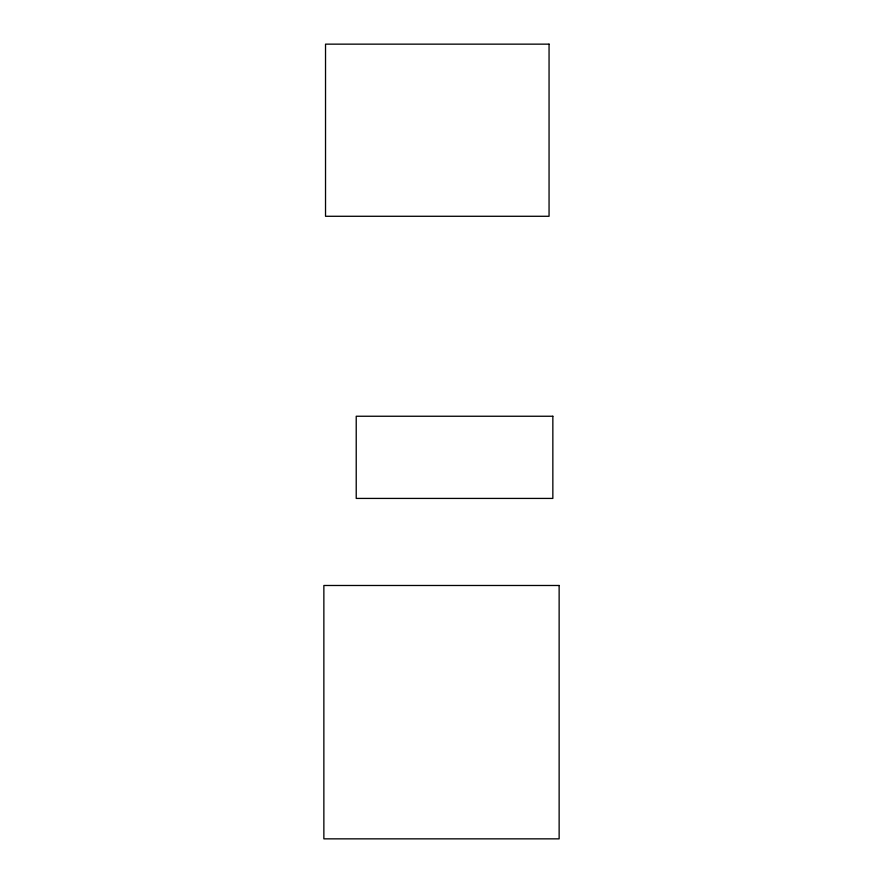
<?xml version="1.0" encoding="UTF-8"?>
<svg xmlns="http://www.w3.org/2000/svg" width="883" height="883" viewBox="0 0 883 883"><rect width="100%" height="100%" fill="white"/><g stroke="black" fill="none" stroke-linecap="round" stroke-linejoin="round"><path stroke-width="1.32" d="M549.06 44.15L325.529 44.15L325.529 216.28L549.06 216.28L549.06 44.15M552.846 416.246L356.224 416.246L356.224 498.42L552.846 498.42L552.846 416.246M559.138 585.484L323.862 585.484L323.862 838.85L559.138 838.85L559.138 585.484"/></g></svg>
